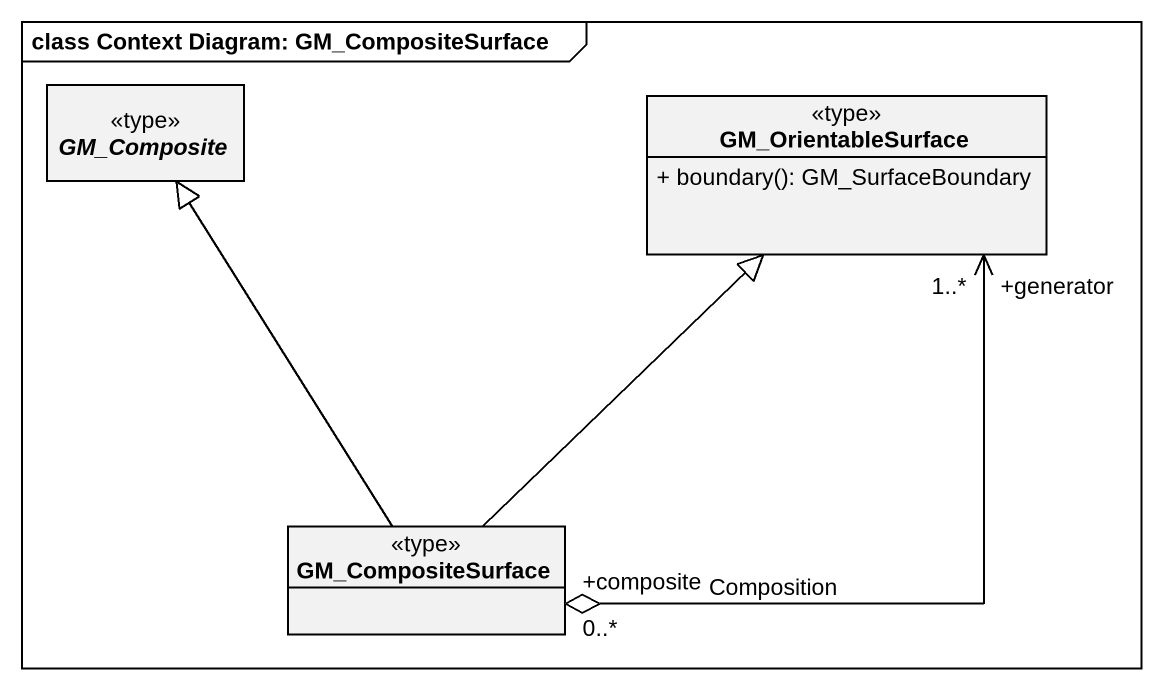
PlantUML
@startuml
mainframe class Context Diagram: GM_CompositeSurface
hide circle
hide empty members
skinparam classAttributeIconSize 0
abstract class GM_Composite <<type>>
class GM_OrientableSurface <<type>> {
  + boundary(): GM_SurfaceBoundary
}
class GM_CompositeSurface <<type>>
GM_OrientableSurface "+generator\n1..*" <--o "+composite\n0..*" GM_CompositeSurface : Composition
GM_CompositeSurface -up-|> GM_Composite
GM_CompositeSurface -up-|> GM_OrientableSurface
@enduml
